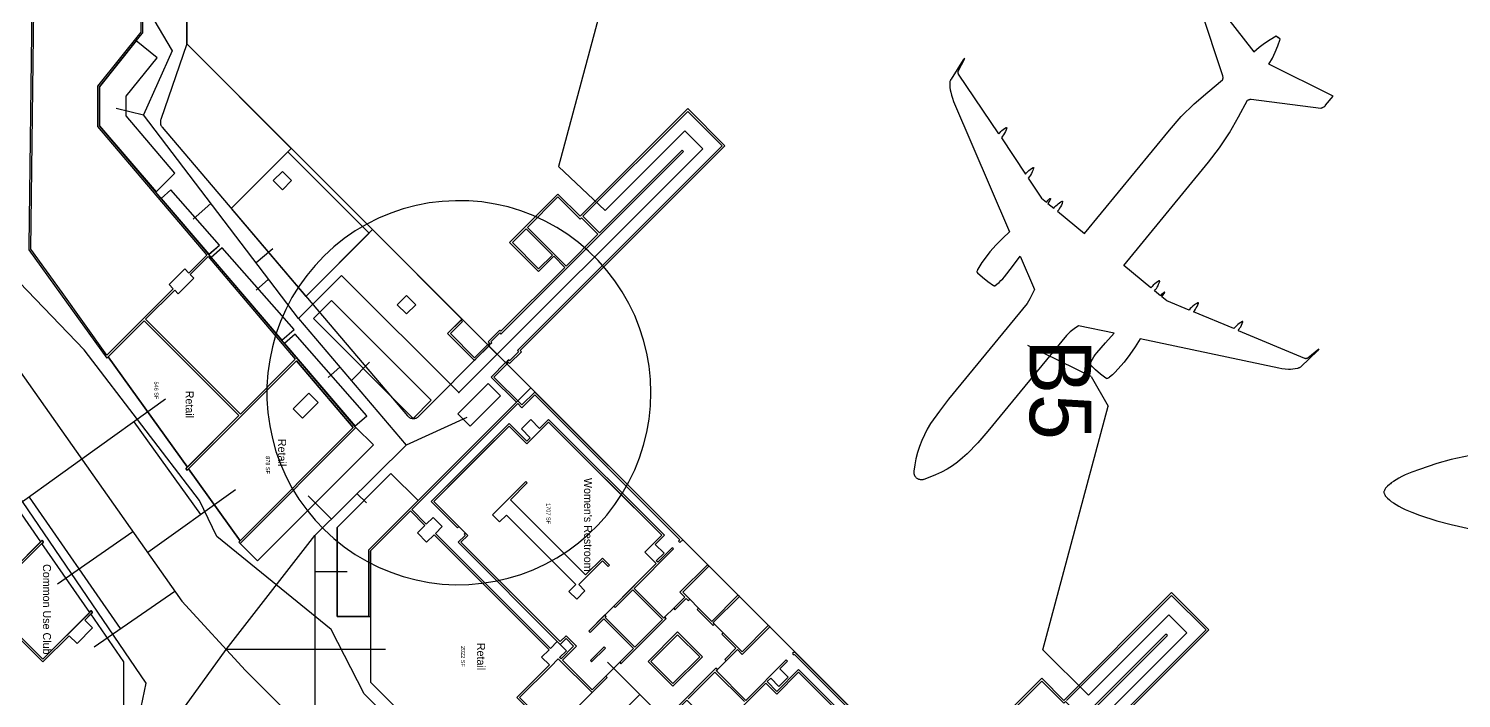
# Model space of a CAD drawing. Extents: x -127 to 299, y -292 to 314.
# Drawn here: x 113.1 to 225, y 153.7 to 206 of the extents above; entities that cross this region are included whole.
import ezdxf

# ---------------------------------------------------------------- set-up
doc = ezdxf.new("R2010")
doc.units = 0
for name, color, linetype in [('SS-AREA-OUTLINE', 254, 'CONTINUOUS'), ('SS-BOARDING-AREAS', 7, 'CONTINUOUS'), ('SS-BOUNDARY', 250, 'CONTINUOUS'), ('SS-CIRCULATION', 7, 'CONTINUOUS'), ('SS-FLOOR-PATTERN', 254, 'CONTINUOUS'), ('SS-GATEHOUSE', 9, 'CONTINUOUS'), ('SS-GATES', 250, 'CONTINUOUS'), ('SS-GRAPH', 7, 'CONTINUOUS'), ('SS-ISLANDS', 7, 'CONTINUOUS'), ('SS-LARGE-PLANES', 9, 'CONTINUOUS'), ('SS-ROOM-NUMBER', 251, 'CONTINUOUS'), ('SS-ROOM_LABELS', 7, 'CONTINUOUS'), ('SS-ROOMS', 250, 'CONTINUOUS'), ('SS-SEATING-AREAS', 250, 'CONTINUOUS'), ('SS-SMALL-PLANES', 9, 'CONTINUOUS'), ('SS-STAND-NUMBER', 7, 'CONTINUOUS'), ('SS-WANDER', 7, 'CONTINUOUS')]:
    doc.layers.add(name, color=color, linetype=linetype)

msp = doc.modelspace()

# ---------------------------------------------------------------- linework, layer by layer
at = {"layer": 'SS-AREA-OUTLINE'}
for p, q in [((125.49, 171.79), (119.3, 180.42)), ((129.61, 166.05), (125.58, 171.66)), ((146.7, 167.16), (147.3, 166.56)), ((117.87, 160.45), (114.13, 165.84)), ((164.73, 161.48), (165.41, 160.79)), ((139.79, 160.12), (139.79, 155)), ((162.79, 160.09), (163.48, 160.77)), ((166.67, 159.54), (167.35, 158.86)), ((158.18, 155.47), (159.26, 156.55)), ((167.57, 156.67), (166.89, 155.99)), ((139.79, 155), (148.75, 146.04)), ((154.08, 151.16), (157.1, 154.18))]:
    msp.add_line(p, q, dxfattribs=at)
for points in [[(114.05, 165.97), (103.33, 181.44), (95.21, 179.54), (88.08, 172.41)], [(110.09, 138.64), (120.54, 149.09), (120.54, 156.6), (117.96, 160.33)]]:
    msp.add_lwpolyline(points, dxfattribs=at)
at = {"layer": 'SS-BOARDING-AREAS'}
msp.add_lwpolyline([(161.7, 177.61), (161.66, 178.64), (161.55, 179.67), (161.37, 180.69), (161.13, 181.7), (160.81, 182.68), (160.43, 183.64), (159.98, 184.58), (159.46, 185.48), (158.89, 186.34), (158.26, 187.16), (157.57, 187.93), (156.83, 188.66), (156.05, 189.33), (155.22, 189.95), (154.34, 190.51), (153.44, 191.01), (152.5, 191.44), (151.53, 191.81), (150.54, 192.11), (149.53, 192.34), (148.5, 192.5), (147.47, 192.59), (146.44, 192.6), (145.4, 192.55), (144.37, 192.43), (143.36, 192.23), (142.36, 191.96), (141.38, 191.63), (140.42, 191.23), (139.5, 190.77), (138.61, 190.24), (137.75, 189.65), (136.94, 189), (136.18, 188.3), (135.47, 187.55), (134.81, 186.75), (134.21, 185.91), (133.66, 185.03), (133.18, 184.11), (132.76, 183.17), (132.41, 182.19), (132.13, 181.2), (131.92, 180.18), (131.78, 179.16), (131.7, 178.12), (131.7, 177.09), (131.78, 176.06), (131.92, 175.03), (132.13, 174.02), (132.41, 173.02), (132.76, 172.05), (133.18, 171.1), (133.66, 170.18), (134.21, 169.3), (134.81, 168.46), (135.47, 167.66), (136.18, 166.91), (136.94, 166.21), (137.75, 165.56), (138.61, 164.97), (139.5, 164.45), (140.42, 163.98), (141.38, 163.58), (142.36, 163.25), (143.36, 162.98), (144.37, 162.79), (145.4, 162.66), (146.44, 162.61), (147.47, 162.63), (148.5, 162.72), (149.53, 162.88), (150.54, 163.11), (151.53, 163.41), (152.5, 163.77), (153.44, 164.21), (154.34, 164.7), (155.22, 165.26), (156.05, 165.88), (156.83, 166.55), (157.57, 167.28), (158.26, 168.05), (158.89, 168.87), (159.46, 169.74), (159.98, 170.64), (160.43, 171.57), (160.81, 172.53), (161.13, 173.52), (161.37, 174.52), (161.55, 175.54), (161.66, 176.57)], close=True, dxfattribs=at)
at = {"layer": 'SS-BOUNDARY'}
msp.add_lwpolyline([(212.74, -208.86), (212.74, 117.56), (125.45, 204.84), (125.45, 307.92), (71.36, 313.84), (66.7, 289.58), (58.13, 266.21), (45.92, 244.53), (30.37, 225.09), (11.91, 208.41)], dxfattribs=at)
at = {"layer": 'SS-CIRCULATION'}
for points in [[(113.58, 226.39), (113.12, 189.08), (113.11, 188.77), (115.59, 185.33), (119.19, 180.31), (119.3, 180.42), (125.49, 171.79), (125.48, 171.79), (125.47, 171.78), (125.47, 171.78), (125.46, 171.78), (125.45, 171.78), (125.44, 171.77), (125.44, 171.77), (125.43, 171.76), (125.42, 171.76), (125.42, 171.75), (125.41, 171.74), (125.41, 171.74), (125.4, 171.73), (125.4, 171.72), (125.39, 171.72), (125.39, 171.71), (125.39, 171.7), (125.38, 171.69), (125.38, 171.69), (125.38, 171.68), (125.38, 171.67), (125.38, 171.66), (125.38, 171.65), (125.38, 171.64), (125.39, 171.64), (125.39, 171.63), (125.39, 171.62), (125.39, 171.61), (125.4, 171.61), (125.4, 171.6), (125.41, 171.59), (125.41, 171.59), (125.42, 171.58), (125.43, 171.57), (125.43, 171.57), (125.44, 171.56), (125.45, 171.56), (125.45, 171.56), (125.46, 171.55), (125.47, 171.55), (125.58, 171.66), (129.61, 166.05), (129.5, 165.94), (129.61, 165.83), (130.96, 164.48), (140.02, 173.53), (138.66, 174.89), (138.58, 174.98), (139.52, 175.81), (133.9, 182.17), (133.08, 181.45), (132.86, 181.71), (133.82, 182.55), (128.2, 188.91), (127.36, 188.17), (127.16, 188.41), (127.99, 189.14), (124.19, 193.44), (123.45, 192.78), (123.03, 193.27), (124.52, 194.76), (120.72, 199.22), (120.72, 200.76), (123.14, 203.77), (121.5, 205.08), (121.83, 205.49), (122.01, 205.72), (122.01, 242.23)], [(125.45, 207.75), (125.45, 204.84), (133.61, 196.69), (128.91, 192), (134.75, 185.13), (139.96, 190.34), (146.94, 183.36), (145.82, 182.23), (147.92, 180.13), (148.03, 180.23), (148.03, 180.24), (149.05, 181.25), (150.34, 179.96), (149.22, 178.83), (151.19, 176.86), (143.51, 169.18), (141.39, 171.3), (137.18, 167.09), (137.18, 160.12), (139.79, 160.12), (139.79, 155), (148.75, 146.04)], [(120.54, 149.09), (120.54, 156.6), (117.96, 160.33), (118.07, 160.43), (118.07, 160.44), (118.07, 160.45), (118.07, 160.46), (118.07, 160.46), (118.07, 160.47), (118.07, 160.48), (118.07, 160.48), (118.06, 160.49), (118.06, 160.5), (118.06, 160.5), (118.06, 160.51), (118.05, 160.51), (118.05, 160.52), (118.04, 160.53), (118.04, 160.53), (118.03, 160.54), (118.03, 160.54), (118.02, 160.54), (118.02, 160.55), (118.01, 160.55), (118, 160.55), (118, 160.56), (117.99, 160.56), (117.98, 160.56), (117.98, 160.56), (117.97, 160.56), (117.96, 160.56), (117.96, 160.56), (117.95, 160.56), (117.94, 160.56), (117.94, 160.56), (117.93, 160.55), (117.92, 160.55), (117.92, 160.55), (117.91, 160.54), (117.91, 160.54), (117.9, 160.53), (117.89, 160.53), (117.89, 160.52), (117.89, 160.52), (117.88, 160.51), (117.88, 160.51), (117.88, 160.5), (117.87, 160.49), (117.87, 160.49), (117.87, 160.48), (117.87, 160.47), (117.87, 160.47), (117.87, 160.46), (117.87, 160.45), (114.13, 165.84), (114.14, 165.84), (114.15, 165.84), (114.16, 165.84), (114.16, 165.84), (114.17, 165.85), (114.18, 165.85), (114.18, 165.85), (114.19, 165.85), (114.19, 165.86), (114.2, 165.86), (114.21, 165.87), (114.21, 165.87), (114.22, 165.87), (114.22, 165.88), (114.22, 165.89), (114.23, 165.89), (114.23, 165.9), (114.23, 165.9), (114.24, 165.91), (114.24, 165.92), (114.24, 165.92), (114.24, 165.93), (114.24, 165.94), (114.24, 165.94), (114.24, 165.95), (114.24, 165.96), (114.24, 165.97), (114.24, 165.97), (114.24, 165.98), (114.23, 165.98), (114.23, 165.99), (114.23, 166), (114.22, 166), (114.22, 166.01), (114.21, 166.01), (114.21, 166.02), (114.2, 166.02), (114.2, 166.03), (114.19, 166.03), (114.19, 166.03), (114.18, 166.04), (114.17, 166.04), (114.17, 166.04), (114.16, 166.04), (114.15, 166.04), (114.15, 166.04), (114.14, 166.04), (114.13, 166.04), (114.12, 166.04), (114.12, 166.04), (114.11, 166.04), (114.1, 166.04), (114.1, 166.03), (114.09, 166.03), (114.09, 166.03), (114.08, 166.02), (114.08, 166.02), (114.07, 166.01), (114.07, 166.01), (114.06, 166), (114.06, 166), (114.05, 165.99), (114.05, 165.98), (114.05, 165.98), (114.05, 165.97), (103.33, 181.44)], [(154.08, 151.16), (157.1, 154.18), (158.29, 155.37), (158.18, 155.47), (159.26, 156.55), (159.36, 156.44), (162.9, 159.98), (162.79, 160.09), (163.48, 160.77), (163.58, 160.66), (164.46, 161.53), (164.62, 161.37), (164.73, 161.48), (165.41, 160.79), (165.3, 160.68), (166.56, 159.43), (166.67, 159.54), (167.35, 158.86), (167.24, 158.75), (168.34, 157.65), (167.47, 156.78), (167.57, 156.67), (166.89, 155.99), (166.78, 156.1), (163.32, 152.63)]]:
    msp.add_lwpolyline(points, dxfattribs=at)
for points in [[(143.12, 175.59), (144.54, 177.01), (136.75, 184.81), (135.33, 183.39)], [(141.89, 184.48), (142.61, 183.76), (143.33, 184.48), (142.61, 185.19)], [(147.59, 174.99), (149.95, 177.36), (148.98, 178.32), (146.62, 175.95)], [(165.72, 156.98), (163.78, 158.92), (161.48, 156.62), (163.42, 154.68)]]:
    msp.add_lwpolyline(points, close=True, dxfattribs=at)
at = {"layer": 'SS-FLOOR-PATTERN'}
for p, q in [((129.61, 165.83), (138.66, 174.89)), ((143.51, 169.18), (139.64, 165.31)), ((139.64, 165.31), (139.64, 160.12))]:
    msp.add_line(p, q, dxfattribs=at)
msp.add_lwpolyline([(125.45, 204.84), (123.41, 198.93), (123.4, 198.89), (123.39, 198.85), (123.38, 198.81), (123.38, 198.77), (123.38, 198.72), (123.38, 198.68), (123.38, 198.64), (123.39, 198.6), (123.4, 198.56), (123.42, 198.52), (123.43, 198.48), (123.45, 198.44), (123.47, 198.41), (123.5, 198.37), (123.52, 198.34), (142.68, 175.8), (142.71, 175.77), (142.74, 175.74), (142.77, 175.72), (142.81, 175.69), (142.84, 175.67), (142.88, 175.65), (142.92, 175.63), (142.96, 175.62), (143, 175.61), (143.04, 175.6), (143.08, 175.59), (143.12, 175.59), (143.17, 175.59), (143.21, 175.59), (143.25, 175.6), (143.29, 175.61), (143.33, 175.62), (143.37, 175.63), (143.41, 175.65), (143.45, 175.67), (143.48, 175.69), (143.52, 175.71), (143.55, 175.74), (143.58, 175.77), (149.04, 181.26), (152.32, 177.98), (139.64, 165.31), (143.51, 169.18), (139.64, 165.31), (139.64, 160.12)], dxfattribs=at)
at = {"layer": 'SS-GATEHOUSE'}
for points in [[(156.38, 191.38), (164.57, 199.57), (167.26, 196.88), (151.27, 180.89), (151.36, 180.8), (150.66, 180.1), (150.59, 180.17), (150.48, 180.07), (150.66, 179.89), (151.58, 180.8), (151.49, 180.89), (167.48, 196.88), (164.57, 199.79), (156.16, 191.38), (154.44, 193.11), (150.66, 189.33), (152.93, 187.07), (154.11, 188.26), (154.97, 187.39), (149.98, 182.4), (149.89, 182.49), (148.98, 181.58), (149.16, 181.4), (149.26, 181.5), (149.19, 181.58), (149.89, 182.28), (149.98, 182.19), (150.09, 182.29), (155.08, 187.29), (164.24, 196.45), (164.13, 196.55), (157.67, 190.09)], [(157.56, 189.98), (155.08, 187.5), (152.07, 190.52), (154.44, 192.89), (156.16, 191.17), (156.27, 191.27)], [(150.88, 189.33), (151.96, 190.41), (154, 188.36), (152.93, 187.29)], [(195.36, 152.18), (192.88, 149.7), (189.86, 152.72), (192.23, 155.09), (193.96, 153.37), (194.07, 153.48)]]:
    msp.add_lwpolyline(points, close=True, dxfattribs=at)
for points in [[(189.29, 143.09), (205.27, 159.08), (202.36, 161.99), (193.96, 153.58), (192.23, 155.31), (188.46, 151.54)], [(194.17, 153.58), (202.36, 161.77), (205.06, 159.08), (189.18, 143.2)], [(192.88, 149.49), (202.04, 158.65), (201.93, 158.76), (195.47, 152.29)]]:
    msp.add_lwpolyline(points, dxfattribs=at)
at = {"layer": 'SS-GATES'}
msp.add_point((146.7, 177.61), dxfattribs=at)
at = {"layer": 'SS-GRAPH'}
for p, q in [((159.6, 214.33), (154.49, 195.26)), ((122.88, 206.73), (124.3, 204.31)), ((124.3, 204.31), (122.06, 199.31)), ((119.92, 199.83), (122.06, 199.31)), ((134.18, 183.4), (122.06, 199.31)), ((158.12, 191.84), (164.35, 198.06)), ((165.75, 196.66), (164.35, 198.06)), ((146.7, 177.61), (165.75, 196.66)), ((154.49, 195.26), (158.12, 191.84)), ((125.95, 191.16), (127.33, 192.38)), ((132.17, 188.85), (130.87, 187.74)), ((130.87, 185.61), (131.84, 186.47)), ((134.18, 183.4), (137.54, 186.76)), ((137.54, 186.76), (146.7, 177.61)), ((108.23, 185.18), (125.07, 161.32)), ((134.18, 183.4), (142.58, 173.52)), ((196.08, 178.87), (191.13, 181.29)), ((136.49, 178.8), (137.41, 179.59)), ((139.71, 179.98), (138.3, 178.56)), ((196.08, 178.87), (197.42, 176.55)), ((123.77, 177.09), (117.25, 172.41)), ((192.32, 157.53), (197.42, 176.55)), ((126.55, 168.1), (121.34, 175.34)), ((147.32, 175.68), (142.58, 173.52)), ((142.58, 173.52), (135.46, 166.46)), ((117.25, 172.41), (110.43, 167.52)), ((120.28, 159.18), (113.17, 169.45)), ((129.24, 170.03), (122.39, 165.12)), ((136.75, 167.74), (134.93, 169.56)), ((139.48, 169), (138.76, 169.72)), ((115.35, 162.69), (121.23, 166.77)), ((128.53, 157.56), (135.46, 166.46)), ((135.46, 166.46), (135.46, 150.49)), ((137.97, 163.61), (135.46, 163.62)), ((118.22, 157.75), (124.52, 162.11)), ((125.07, 161.32), (130.04, 155.91)), ((195.87, 153.98), (202.15, 160.26)), ((203.55, 158.86), (202.15, 160.26)), ((184.34, 139.66), (203.55, 158.86)), ((120.22, 146.09), (128.53, 157.56)), ((140.96, 157.56), (128.53, 157.56)), ((192.32, 157.53), (195.87, 153.98)), ((130.04, 155.91), (192.15, 93.8)), ((163.31, 151.56), (158.32, 156.55)), ((160.84, 154.03), (146.38, 139.58))]:
    msp.add_line(p, q, dxfattribs=at)
at = {"layer": 'SS-ISLANDS'}
for points in [[(129.5, 165.94), (129.61, 165.83), (138.66, 174.89), (118.62, 198.45), (118.62, 201.5), (121.83, 205.49), (122.01, 205.72), (122.01, 242.23), (122.99, 242.64), (122.99, 242.84), (119.38, 241.3), (119.29, 241.06), (113.77, 226.87), (113.58, 226.39), (113.12, 189.08), (113.11, 188.77), (115.59, 185.33), (119.19, 180.31), (122.11, 183.23), (129.52, 175.82), (125.38, 171.68), (125.47, 171.55), (134.02, 180.1), (138.45, 174.89)], [(115.7, 185.43), (113.27, 188.82), (113.73, 226.36), (119.5, 241.19), (121.86, 242.2), (121.86, 205.77), (118.47, 201.55), (118.47, 198.4), (127.01, 188.35), (125.61, 186.95), (125.29, 187.27), (124.07, 186.05), (124.39, 185.72), (119.21, 180.54)], [(132.19, 194.17), (132.91, 193.46), (133.63, 194.17), (132.91, 194.89)], [(125.72, 186.84), (127.11, 188.23), (133.92, 180.22), (129.63, 175.92), (122.22, 183.34), (124.5, 185.62), (124.78, 185.33), (126, 186.55)], [(141.89, 184.48), (142.61, 183.76), (143.33, 184.48), (142.61, 185.19)], [(145.82, 182.23), (147.92, 180.13), (148.03, 180.23), (148.03, 180.24), (149.11, 181.31), (149, 181.42), (147.92, 180.34), (146.04, 182.23), (146.98, 183.17), (146.87, 183.28)], [(134.99, 177.57), (133.76, 176.35), (134.48, 175.63), (135.7, 176.85)], [(161.23, 165.16), (162.12, 164.26), (158.79, 160.93), (158.9, 160.83), (160.28, 162.21), (162.6, 159.89), (160.44, 157.74), (158.13, 160.05), (158.21, 160.14), (158.11, 160.25), (156.85, 158.99), (156.96, 158.88), (158.02, 159.95), (160.33, 157.63), (159.26, 156.55), (159.36, 156.44), (162.9, 159.98), (162.79, 160.09), (162.7, 160), (160.39, 162.32), (163.47, 165.4), (163.36, 165.5), (162.23, 164.37), (162.12, 164.48), (162.73, 165.08), (162.04, 165.76), (162.75, 166.47), (153.7, 175.52), (152.99, 174.81), (152.31, 175.5), (151.59, 174.78), (152.27, 174.09), (152, 173.83), (150.62, 175.21), (144.53, 169.12), (146.59, 167.06), (146.7, 167.16), (146.05, 167.82), (144.74, 169.12), (146.94, 171.32), (149.15, 173.53), (149.89, 174.27), (150.62, 175), (152, 173.61), (153.7, 175.31), (158.31, 170.7), (162.54, 166.47)], [(151.93, 170.67), (149.32, 168.06), (149.88, 167.51), (150.42, 168.04), (155.84, 162.62), (155.3, 162.08), (155.9, 161.49), (156.54, 162.14), (156.06, 162.62), (157.91, 164.47), (158.36, 164.02), (158.47, 164.13), (157.91, 164.69), (156.6, 163.37), (150.72, 169.25), (152.04, 170.56)], [(164.73, 161.48), (164.19, 162.02), (166.23, 164.07), (166.13, 164.17), (163.97, 162.02), (164.35, 161.64), (163.48, 160.77), (163.58, 160.66), (164.46, 161.53), (164.62, 161.37)], [(166.67, 159.54), (166.56, 159.65), (168.61, 161.69), (168.5, 161.8), (166.45, 159.75), (165.41, 160.79), (165.3, 160.68), (166.56, 159.43)], [(165.72, 156.98), (163.78, 158.92), (161.48, 156.62), (163.42, 154.68)], [(168.34, 157.65), (167.47, 156.78), (167.57, 156.67), (168.45, 157.54), (168.82, 157.17), (170.98, 159.32), (170.87, 159.43), (168.82, 157.38), (167.35, 158.86), (167.24, 158.75)], [(163.78, 158.7), (165.51, 156.98), (163.42, 154.9), (161.7, 156.62)], [(158.04, 157.76), (156.97, 156.69), (157.07, 156.58), (158.15, 157.66)]]:
    msp.add_lwpolyline(points, close=True, dxfattribs=at)
for points in [[(154.08, 151.16), (151.44, 153.8), (153.88, 156.23), (154.46, 156.82), (157.1, 154.18), (158.29, 155.37), (158.18, 155.47), (157.1, 154.39), (154.78, 156.71), (155.88, 157.81), (155.07, 158.62), (154.62, 158.17), (146.86, 165.93), (147.4, 166.46), (147.2, 166.66), (147.1, 166.55), (147.19, 166.46), (146.65, 165.93), (154.62, 157.95), (155.07, 158.4), (155.66, 157.81), (154.68, 156.82), (154.57, 156.92), (155.1, 157.45), (154.38, 158.17), (153.85, 157.64), (144.87, 166.62), (145.4, 167.15), (144.68, 167.87), (144.15, 167.34), (143.02, 168.48), (151.3, 176.75), (151.62, 176.43), (152.64, 177.45), (163.97, 166.11), (163.86, 166.01), (163.97, 165.9), (164.19, 166.11), (152.64, 177.66), (151.62, 176.65), (149.43, 178.83), (150.51, 179.91), (150.4, 180.02), (149.22, 178.83), (151.19, 176.86), (139.64, 165.31), (139.64, 160.12), (139.79, 160.12), (139.79, 165.25), (142.91, 168.37), (144.05, 167.23), (143.46, 166.65), (144.18, 165.93), (144.76, 166.51), (153.74, 157.53), (153.16, 156.95), (153.77, 156.34), (151.23, 153.8), (153.86, 151.16)], [(111.52, 159.28), (114.21, 156.58), (116.26, 158.63), (116.87, 158.02), (118.09, 159.24), (117.48, 159.85), (118.07, 160.43), (117.98, 160.56), (114.21, 156.8), (109.65, 161.36), (114.24, 165.95), (114.16, 166.08), (109.44, 161.36)], [(182.15, 147.07), (173.24, 155.98), (171.54, 154.28), (170.79, 155.04), (171.06, 155.31), (171.7, 154.66), (172.43, 155.38), (171.78, 156.03), (172.38, 156.63), (172.27, 156.74), (169.12, 153.58), (166.8, 155.9), (166.89, 155.99), (166.78, 156.1), (163.32, 152.63)], [(183.37, 146.93), (172.92, 157.38), (172.77, 157.24), (172.88, 157.13), (172.92, 157.17), (183.16, 146.93)], [(164.61, 153.71), (166.69, 155.79), (169.01, 153.48)], [(167.81, 152.06), (170.68, 154.93), (171.54, 154.07), (173.24, 155.77), (177.93, 151.08)]]:
    msp.add_lwpolyline(points, dxfattribs=at)
at = {"layer": 'SS-LARGE-PLANES'}
msp.add_lwpolyline([(225.7, 172.7), (224.21, 172.38), (223.09, 172.08), (221.73, 171.62), (221.14, 171.4), (220.61, 171.18), (220.36, 171.06), (220.11, 170.92), (219.71, 170.67), (219.53, 170.56), (219.46, 170.5), (219.38, 170.44), (219.23, 170.31), (219.16, 170.23), (219.12, 170.19), (219.1, 170.17), (219.09, 170.15), (219.06, 170.11), (219.04, 170.08), (219.02, 170.04), (219, 170), (218.99, 169.96), (218.97, 169.92), (218.96, 169.88), (218.95, 169.84), (218.96, 169.79), (218.97, 169.75), (218.99, 169.71), (219, 169.67), (219.02, 169.63), (219.04, 169.6), (219.06, 169.56), (219.09, 169.53), (219.1, 169.5), (219.12, 169.48), (219.16, 169.44), (219.23, 169.37), (219.38, 169.24), (219.46, 169.17), (219.53, 169.12), (219.71, 169), (220.11, 168.75), (220.36, 168.62), (220.61, 168.49), (221.14, 168.27), (221.73, 168.05), (223.09, 167.59), (224.21, 167.3), (225.7, 166.97)], dxfattribs=at)
at = {"layer": 'SS-ROOMS'}
for p, q in [((118.62, 201.5), (121.31, 204.85)), ((118.62, 198.45), (118.62, 201.5)), ((122.84, 193.5), (118.62, 198.45))]:
    msp.add_line(p, q, dxfattribs=at)
for points in [[(122.11, 183.23), (119.3, 180.42), (125.49, 171.79), (129.52, 175.82)], [(92.32, 148.41), (100.43, 148.41), (111.41, 159.38), (109.44, 161.36), (114.05, 165.97), (103.33, 181.44), (95.21, 179.54), (88.08, 172.41), (98.5, 161.94), (92.32, 155.76)], [(134.02, 180.1), (125.58, 171.66), (129.61, 166.05), (138.45, 174.89)], [(135.7, 176.85), (134.48, 175.63), (133.76, 176.35), (134.99, 177.57)], [(150.62, 175), (144.74, 169.12), (147.4, 166.46), (146.86, 165.93), (154.62, 158.17), (155.07, 158.62), (155.88, 157.81), (154.78, 156.71), (157.1, 154.39), (160.33, 157.63), (158.02, 159.95), (156.96, 158.88), (156.85, 158.99), (162.12, 164.26), (161.23, 165.16), (162.54, 166.47), (153.7, 175.31), (152, 173.61)], [(151.93, 170.67), (149.32, 168.06), (149.88, 167.51), (150.42, 168.04), (155.84, 162.62), (155.3, 162.08), (155.9, 161.49), (156.54, 162.14), (156.06, 162.62), (157.91, 164.47), (158.36, 164.02), (158.47, 164.13), (157.91, 164.69), (156.6, 163.37), (150.72, 169.25), (152.04, 170.56)], [(144.05, 167.23), (142.91, 168.37), (139.79, 165.25), (139.79, 155), (148.75, 146.04), (153.86, 151.16), (151.23, 153.8), (153.77, 156.34), (153.16, 156.95), (153.74, 157.53), (144.76, 166.51), (144.18, 165.93), (143.46, 166.65)], [(114.21, 156.8), (117.87, 160.45), (114.13, 165.84), (109.65, 161.36)], [(111.52, 159.28), (100.48, 148.24), (110.09, 138.64), (120.54, 149.09), (120.54, 156.6), (117.96, 160.33), (117.48, 159.85), (118.09, 159.24), (116.87, 158.02), (116.26, 158.63), (114.21, 156.58)], [(164.5, 153.6), (161.27, 150.37), (163.59, 148.05), (164.68, 149.15), (165.76, 148.07), (165.31, 147.62), (173.07, 139.86), (173.52, 140.31), (175.03, 138.8), (181.31, 145.08), (180.62, 145.76), (181.93, 147.07), (173.24, 155.77), (171.54, 154.07), (170.68, 154.93), (165.87, 150.12), (165.76, 150.22), (166.82, 151.28)]]:
    msp.add_lwpolyline(points, close=True, dxfattribs=at)
at = {"layer": 'SS-SEATING-AREAS'}
for points in [[(123.05, 193.29), (124.52, 194.76), (120.72, 199.22), (120.72, 200.76), (123.14, 203.77), (121.5, 205.08), (118.62, 201.5), (118.62, 198.45)], [(134.75, 185.13), (139.69, 190.06), (133.33, 196.41), (128.91, 192)], [(132.19, 194.17), (132.91, 193.46), (133.63, 194.17), (132.91, 194.89)], [(127.17, 188.42), (127.99, 189.14), (124.19, 193.44), (123.45, 192.78)], [(132.87, 181.71), (133.82, 182.55), (128.2, 188.91), (127.36, 188.17)], [(143.12, 175.59), (144.54, 177.01), (136.75, 184.81), (135.33, 183.39)], [(139.52, 175.81), (133.9, 182.17), (133.08, 181.45), (138.59, 174.98)], [(147.59, 174.99), (149.95, 177.36), (148.98, 178.32), (146.62, 175.95)], [(130.96, 164.48), (140.02, 173.53), (138.66, 174.89), (129.61, 165.83)], [(143.51, 169.18), (139.64, 165.31), (139.64, 160.12), (137.18, 160.12), (137.18, 167.09), (141.39, 171.3)]]:
    msp.add_lwpolyline(points, close=True, dxfattribs=at)
at = {"layer": 'SS-SMALL-PLANES'}
for points in [[(205.36, 208.66), (208.79, 204.23), (209.2, 204.58), (209.62, 204.9), (210.07, 205.2), (210.53, 205.47), (210.69, 205.34)], [(188.87, 197.83), (188.95, 197.91), (189.03, 198), (189.12, 198.08), (189.21, 198.16), (189.33, 198.24), (189.45, 198.31), (189.45, 198.31), (189.45, 198.31), (189.45, 198.31), (189.46, 198.31), (189.46, 198.31), (189.46, 198.31), (189.46, 198.31), (189.46, 198.31), (189.46, 198.31), (189.47, 198.31), (189.47, 198.31), (189.47, 198.31), (189.47, 198.31), (189.47, 198.31), (189.47, 198.31), (189.47, 198.31), (189.48, 198.31), (189.48, 198.31), (189.48, 198.31), (189.48, 198.31), (189.48, 198.31), (189.48, 198.31), (189.48, 198.31), (189.48, 198.3), (189.49, 198.3), (189.49, 198.3), (189.49, 198.3), (189.49, 198.3), (189.49, 198.3), (189.49, 198.3), (189.49, 198.29), (189.49, 198.29), (189.49, 198.29), (189.49, 198.29), (189.49, 198.29), (189.49, 198.29), (189.49, 198.28), (189.49, 198.28), (189.49, 198.28), (189.49, 198.28), (189.44, 198.14), (189.39, 198.01), (189.32, 197.88), (189.25, 197.75), (189.17, 197.63), (189.08, 197.52), (190.96, 194.68), (191.04, 194.78), (191.13, 194.87), (191.23, 194.96), (191.33, 195.04), (191.43, 195.11), (191.56, 195.19), (191.57, 195.19), (191.57, 195.19), (191.57, 195.19), (191.57, 195.19), (191.57, 195.19), (191.57, 195.19), (191.58, 195.19), (191.58, 195.19), (191.58, 195.19), (191.58, 195.19), (191.58, 195.19), (191.58, 195.19), (191.58, 195.19), (191.59, 195.19), (191.59, 195.19), (191.59, 195.19), (191.59, 195.19), (191.59, 195.19), (191.59, 195.19), (191.59, 195.19), (191.59, 195.18), (191.6, 195.18), (191.6, 195.18), (191.6, 195.18), (191.6, 195.18), (191.6, 195.18), (191.6, 195.18), (191.6, 195.17), (191.6, 195.17), (191.6, 195.17), (191.6, 195.17), (191.6, 195.17), (191.6, 195.17), (191.56, 195.06), (191.53, 194.96), (191.49, 194.86), (191.42, 194.73), (191.34, 194.6), (191.26, 194.48), (191.17, 194.37), (192.21, 192.81), (192.59, 192.49), (192.73, 192.63), (192.87, 192.76), (192.87, 192.76), (192.87, 192.76), (192.87, 192.76), (192.87, 192.76), (192.88, 192.76), (192.88, 192.76), (192.88, 192.76), (192.88, 192.76), (192.88, 192.76), (192.89, 192.76), (192.89, 192.76), (192.89, 192.76), (192.89, 192.76), (192.89, 192.76), (192.9, 192.76), (192.9, 192.76), (192.9, 192.76), (192.9, 192.76), (192.9, 192.76), (192.91, 192.76), (192.91, 192.76), (192.91, 192.76), (192.91, 192.76), (192.91, 192.75), (192.91, 192.75), (192.91, 192.75), (192.92, 192.75), (192.92, 192.75), (192.92, 192.74), (192.92, 192.74), (192.92, 192.74), (192.92, 192.74), (192.92, 192.74), (192.92, 192.73), (192.92, 192.73), (192.92, 192.73), (192.92, 192.73), (192.92, 192.73), (192.92, 192.72), (192.92, 192.72), (192.92, 192.72), (192.85, 192.61), (192.78, 192.5), (192.71, 192.39), (193.18, 192.01), (193.25, 192.11), (193.33, 192.2), (193.42, 192.28), (193.51, 192.36), (193.61, 192.43), (193.71, 192.5), (193.82, 192.56), (193.82, 192.56), (193.82, 192.56), (193.82, 192.56), (193.82, 192.56), (193.82, 192.56), (193.83, 192.56), (193.83, 192.56), (193.83, 192.56), (193.83, 192.56), (193.83, 192.56), (193.84, 192.56), (193.84, 192.56), (193.84, 192.56), (193.84, 192.56), (193.84, 192.56), (193.84, 192.55), (193.84, 192.55), (193.85, 192.55), (193.85, 192.55), (193.85, 192.55), (193.85, 192.55), (193.85, 192.55), (193.85, 192.54), (193.85, 192.54), (193.85, 192.54), (193.85, 192.54), (193.85, 192.54), (193.85, 192.54), (193.85, 192.53), (193.85, 192.53), (193.85, 192.53), (193.85, 192.53), (193.81, 192.39), (193.76, 192.26), (193.69, 192.13), (193.62, 192.01), (193.55, 191.89), (193.46, 191.78), (195.58, 190.04), (202.2, 198.1), (203.13, 199.17), (204.14, 200.17), (205.21, 201.09), (206.35, 202.05), (206.36, 202.07), (206.37, 202.1), (206.37, 202.12), (206.38, 202.14), (206.39, 202.17), (206.39, 202.19), (206.39, 202.22), (206.39, 202.24), (206.39, 202.26), (206.38, 202.29), (206.38, 202.31), (206.37, 202.34), (204.65, 207.53)], [(207.57, 182.47), (207.64, 182.57), (207.71, 182.66), (207.78, 182.76), (207.83, 182.87), (207.89, 183), (207.93, 183.14), (207.93, 183.14), (207.94, 183.14), (207.94, 183.14), (207.94, 183.14), (207.94, 183.14), (207.94, 183.15), (207.94, 183.15), (207.94, 183.15), (207.94, 183.15), (207.94, 183.15), (207.94, 183.15), (207.94, 183.16), (207.93, 183.16), (207.93, 183.16), (207.93, 183.16), (207.93, 183.16), (207.93, 183.16), (207.93, 183.16), (207.93, 183.16), (207.93, 183.17), (207.93, 183.17), (207.93, 183.17), (207.92, 183.17), (207.92, 183.17), (207.92, 183.17), (207.92, 183.17), (207.92, 183.17), (207.92, 183.17), (207.91, 183.17), (207.91, 183.17), (207.91, 183.17), (207.91, 183.17), (207.91, 183.17), (207.91, 183.17), (207.91, 183.17), (207.9, 183.17), (207.9, 183.17), (207.9, 183.17), (207.9, 183.17), (207.9, 183.17), (207.77, 183.1), (207.65, 183.02), (207.54, 182.93), (207.43, 182.83), (207.33, 182.73), (207.23, 182.62), (204.08, 183.91), (204.16, 184.01), (204.24, 184.12), (204.3, 184.23), (204.36, 184.34), (204.41, 184.46), (204.46, 184.6), (204.47, 184.6), (204.47, 184.61), (204.47, 184.61), (204.47, 184.61), (204.47, 184.61), (204.47, 184.61), (204.46, 184.61), (204.46, 184.62), (204.46, 184.62), (204.46, 184.62), (204.46, 184.62), (204.46, 184.62), (204.46, 184.62), (204.46, 184.62), (204.46, 184.62), (204.46, 184.63), (204.46, 184.63), (204.46, 184.63), (204.45, 184.63), (204.45, 184.63), (204.45, 184.63), (204.45, 184.63), (204.45, 184.63), (204.45, 184.63), (204.44, 184.63), (204.44, 184.63), (204.44, 184.63), (204.44, 184.63), (204.44, 184.63), (204.44, 184.63), (204.44, 184.63), (204.43, 184.63), (204.43, 184.63), (204.34, 184.58), (204.24, 184.52), (204.15, 184.46), (204.04, 184.37), (203.93, 184.27), (203.83, 184.17), (203.73, 184.06), (202, 184.77), (201.62, 185.08), (201.72, 185.24), (201.82, 185.41), (201.82, 185.41), (201.82, 185.41), (201.82, 185.41), (201.83, 185.41), (201.83, 185.42), (201.83, 185.42), (201.83, 185.42), (201.83, 185.42), (201.83, 185.42), (201.83, 185.43), (201.83, 185.43), (201.83, 185.43), (201.82, 185.43), (201.82, 185.43), (201.82, 185.44), (201.82, 185.44), (201.82, 185.44), (201.82, 185.44), (201.82, 185.44), (201.82, 185.44), (201.82, 185.45), (201.81, 185.45), (201.81, 185.45), (201.81, 185.45), (201.81, 185.45), (201.81, 185.45), (201.8, 185.45), (201.8, 185.45), (201.8, 185.45), (201.8, 185.45), (201.8, 185.45), (201.79, 185.45), (201.79, 185.45), (201.79, 185.45), (201.79, 185.45), (201.79, 185.45), (201.78, 185.45), (201.78, 185.45), (201.78, 185.45), (201.78, 185.45), (201.78, 185.45), (201.68, 185.36), (201.59, 185.27), (201.5, 185.18), (201.03, 185.56), (201.11, 185.66), (201.18, 185.75), (201.25, 185.86), (201.31, 185.96), (201.36, 186.07), (201.4, 186.18), (201.44, 186.3), (201.44, 186.3), (201.44, 186.3), (201.44, 186.3), (201.44, 186.31), (201.44, 186.31), (201.44, 186.31), (201.44, 186.31), (201.44, 186.31), (201.44, 186.31), (201.44, 186.32), (201.44, 186.32), (201.44, 186.32), (201.44, 186.32), (201.44, 186.32), (201.44, 186.32), (201.43, 186.32), (201.43, 186.33), (201.43, 186.33), (201.43, 186.33), (201.43, 186.33), (201.43, 186.33), (201.42, 186.33), (201.42, 186.33), (201.42, 186.33), (201.42, 186.33), (201.42, 186.33), (201.42, 186.33), (201.41, 186.33), (201.41, 186.33), (201.41, 186.33), (201.41, 186.33), (201.41, 186.33), (201.28, 186.26), (201.16, 186.18), (201.05, 186.1), (200.94, 186), (200.84, 185.9), (200.75, 185.8), (198.63, 187.53), (205.25, 195.6), (206.11, 196.72), (206.89, 197.9), (207.6, 199.14), (208.31, 200.44), (208.33, 200.45), (208.35, 200.47), (208.37, 200.48), (208.4, 200.49), (208.42, 200.5), (208.44, 200.51), (208.47, 200.51), (208.49, 200.52), (208.51, 200.52), (208.54, 200.52), (208.56, 200.52), (208.59, 200.52), (214.02, 199.84), (214.06, 199.84), (214.1, 199.85), (214.14, 199.87), (214.18, 199.88), (214.21, 199.9), (214.25, 199.92), (214.28, 199.94), (214.32, 199.97), (214.35, 199.99), (214.38, 200.02), (214.4, 200.05), (214.99, 200.76), (209.97, 203.26), (210.24, 203.73), (210.47, 204.21), (210.67, 204.7), (210.85, 205.21), (210.69, 205.34)], [(188.87, 197.83), (185.73, 202.48), (185.72, 202.5), (185.72, 202.51), (185.71, 202.53), (185.7, 202.55), (185.7, 202.57), (185.69, 202.58), (185.69, 202.6), (185.69, 202.62), (185.69, 202.64), (185.69, 202.66), (185.69, 202.68), (185.69, 202.7), (185.7, 202.71), (185.7, 202.73), (186.21, 203.71), (186.15, 203.65), (186.1, 203.59), (185.14, 202.1), (185.12, 202.07), (185.1, 202.03), (185.09, 201.99), (185.07, 201.95), (185.06, 201.91), (185.06, 201.87), (185.05, 201.83), (185.05, 201.79), (185.05, 201.61), (185.06, 201.43), (185.08, 201.26), (185.12, 201.08), (185.18, 200.84), (185.25, 200.6), (185.34, 200.36), (189.72, 190.18), (189.18, 189.68), (188.66, 189.15), (188.18, 188.6), (187.72, 188.02)], [(187.72, 188.02), (187.55, 187.78), (187.38, 187.52), (187.24, 187.26), (187.22, 187.22), (187.2, 187.17), (187.18, 187.13), (187.17, 187.08), (187.17, 187.07), (187.17, 187.06), (187.17, 187.05), (187.17, 187.04), (187.17, 187.04), (187.17, 187.03), (187.18, 187.02), (187.18, 187.01), (187.19, 187), (187.19, 187), (187.2, 186.99), (187.2, 186.98), (187.21, 186.98), (187.21, 186.97), (187.22, 186.97), (187.61, 186.62), (188.02, 186.29), (188.45, 185.99), (188.45, 185.99), (188.46, 185.98), (188.47, 185.98), (188.48, 185.97), (188.48, 185.97), (188.49, 185.97), (188.5, 185.96), (188.51, 185.96), (188.52, 185.96), (188.53, 185.96), (188.53, 185.96), (188.54, 185.96), (188.55, 185.96), (188.56, 185.96), (188.57, 185.96), (188.73, 186.09), (188.89, 186.22), (189.04, 186.36), (189.18, 186.51), (189.31, 186.66), (189.94, 187.46), (190.54, 188.28), (191.66, 185.67), (191.49, 185.29), (191.3, 184.93), (191.09, 184.58), (184.95, 177.1), (184.23, 176.16), (183.55, 175.19), (183.29, 174.76), (183.06, 174.32), (182.85, 173.87), (182.67, 173.41), (182.53, 172.93), (182.4, 172.45), (182.31, 171.96), (182.24, 171.47), (182.23, 171.43), (182.23, 171.4), (182.23, 171.36), (182.24, 171.32), (182.24, 171.28), (182.25, 171.24), (182.27, 171.2), (182.28, 171.17), (182.3, 171.13), (182.32, 171.1), (182.34, 171.06), (182.36, 171.03), (182.39, 171), (182.42, 170.97), (182.45, 170.94)], [(198.17, 179.44), (197.97, 179.22), (197.76, 179.01), (197.53, 178.81), (197.49, 178.78), (197.45, 178.76), (197.41, 178.73), (197.36, 178.71), (197.35, 178.71), (197.35, 178.71), (197.34, 178.7), (197.33, 178.7), (197.32, 178.71), (197.31, 178.71), (197.3, 178.71), (197.29, 178.71), (197.29, 178.71), (197.28, 178.72), (197.27, 178.72), (197.26, 178.72), (197.26, 178.73), (197.25, 178.73), (197.24, 178.74), (196.82, 179.05), (196.43, 179.39), (196.05, 179.75), (196.04, 179.76), (196.03, 179.76), (196.03, 179.77), (196.02, 179.78), (196.02, 179.78), (196.01, 179.79), (196.01, 179.8), (196.01, 179.81), (196, 179.81), (196, 179.82), (196, 179.83), (196, 179.84), (196, 179.85), (196, 179.86), (196, 179.87), (196.08, 180.05), (196.18, 180.23), (196.29, 180.41), (196.41, 180.57), (196.54, 180.73), (197.2, 181.5), (197.88, 182.25), (195.1, 182.84), (194.77, 182.6), (194.45, 182.35), (194.15, 182.07), (188.01, 174.59), (187.23, 173.7), (186.41, 172.84), (186.04, 172.51), (185.65, 172.19), (185.25, 171.9), (184.83, 171.64), (184.39, 171.4), (183.94, 171.19), (183.48, 171), (183.02, 170.83), (182.98, 170.82), (182.94, 170.81), (182.9, 170.81), (182.86, 170.8), (182.82, 170.8), (182.79, 170.8), (182.75, 170.81), (182.71, 170.82), (182.67, 170.83), (182.63, 170.84), (182.6, 170.85), (182.56, 170.87), (182.52, 170.89), (182.49, 170.91), (182.45, 170.94)], [(207.57, 182.47), (212.75, 180.3), (212.77, 180.3), (212.79, 180.29), (212.8, 180.29), (212.82, 180.28), (212.84, 180.28), (212.86, 180.28), (212.88, 180.28), (212.9, 180.29), (212.91, 180.29), (212.93, 180.29), (212.95, 180.3), (212.97, 180.31), (212.98, 180.31), (213, 180.32), (213.86, 181.02), (213.82, 180.95), (213.77, 180.88), (212.49, 179.65), (212.46, 179.62), (212.43, 179.6), (212.39, 179.57), (212.36, 179.55), (212.32, 179.54), (212.28, 179.52), (212.25, 179.51), (212.21, 179.5), (212.03, 179.46), (211.85, 179.44), (211.67, 179.43), (211.5, 179.43), (211.24, 179.44), (210.99, 179.47), (210.74, 179.51), (199.91, 181.82), (199.52, 181.19), (199.11, 180.58), (198.66, 180), (198.17, 179.44)]]:
    msp.add_lwpolyline(points, dxfattribs=at)
at = {"layer": 'SS-WANDER'}
for points in [[(200.52, 47.95), (199.86, 52.86), (199.86, 87.7), (195.19, 91.53), (196.03, 95.48), (180.57, 110.72), (182.12, 112.64), (148.73, 144.68), (139.31, 154.1), (136.71, 159.1), (127.79, 166.37), (126.43, 169.19), (117.42, 180.96), (107.28, 191.5)], [(112.19, 169.69), (122.24, 154.91), (120.82, 148.05), (117.35, 144.51), (123.17, 139.45), (127.14, 143.53), (134.96, 142.69), (160.24, 117.5), (161.56, 111.35), (177.71, 95.42), (184.67, 94.42), (191.17, 86.07), (191.14, 63.15), (190.89, -93.36)]]:
    msp.add_lwpolyline(points, dxfattribs=at)

# ---------------------------------------------------------------- texts
at = {"layer": 'SS-ROOM-NUMBER', "linetype": 'CONTINUOUS'}
for s, p in [('546 SF', (122.92, 178.48)), ('878 SF', (131.62, 172.65)), ('1707 SF', (153.54, 168.98)), ('2022 SF', (146.87, 157.83))]:
    msp.add_text(s, height=0.313, rotation=270, dxfattribs=at).set_placement(p)
at = {"layer": 'SS-ROOM_LABELS', "linetype": 'CONTINUOUS'}
for s, height, p in [('Retail', 0.625, (125.36, 177.76)), ('Retail', 0.625, (132.58, 174)), ("Women's Restroom", 0.6253, (156.48, 170.95)), ('Common Use Club', 0.6253, (114.21, 164.22)), ('Retail', 0.625, (148.12, 158.07))]:
    msp.add_text(s, height=height, rotation=270, dxfattribs=at).set_placement(p)
at = {"layer": 'SS-STAND-NUMBER', "linetype": 'CONTINUOUS'}
msp.add_text('B5', height=4.802, rotation=269.9999, dxfattribs=at).set_placement((191.29, 181.78))

doc.saveas('drawing.dxf')
